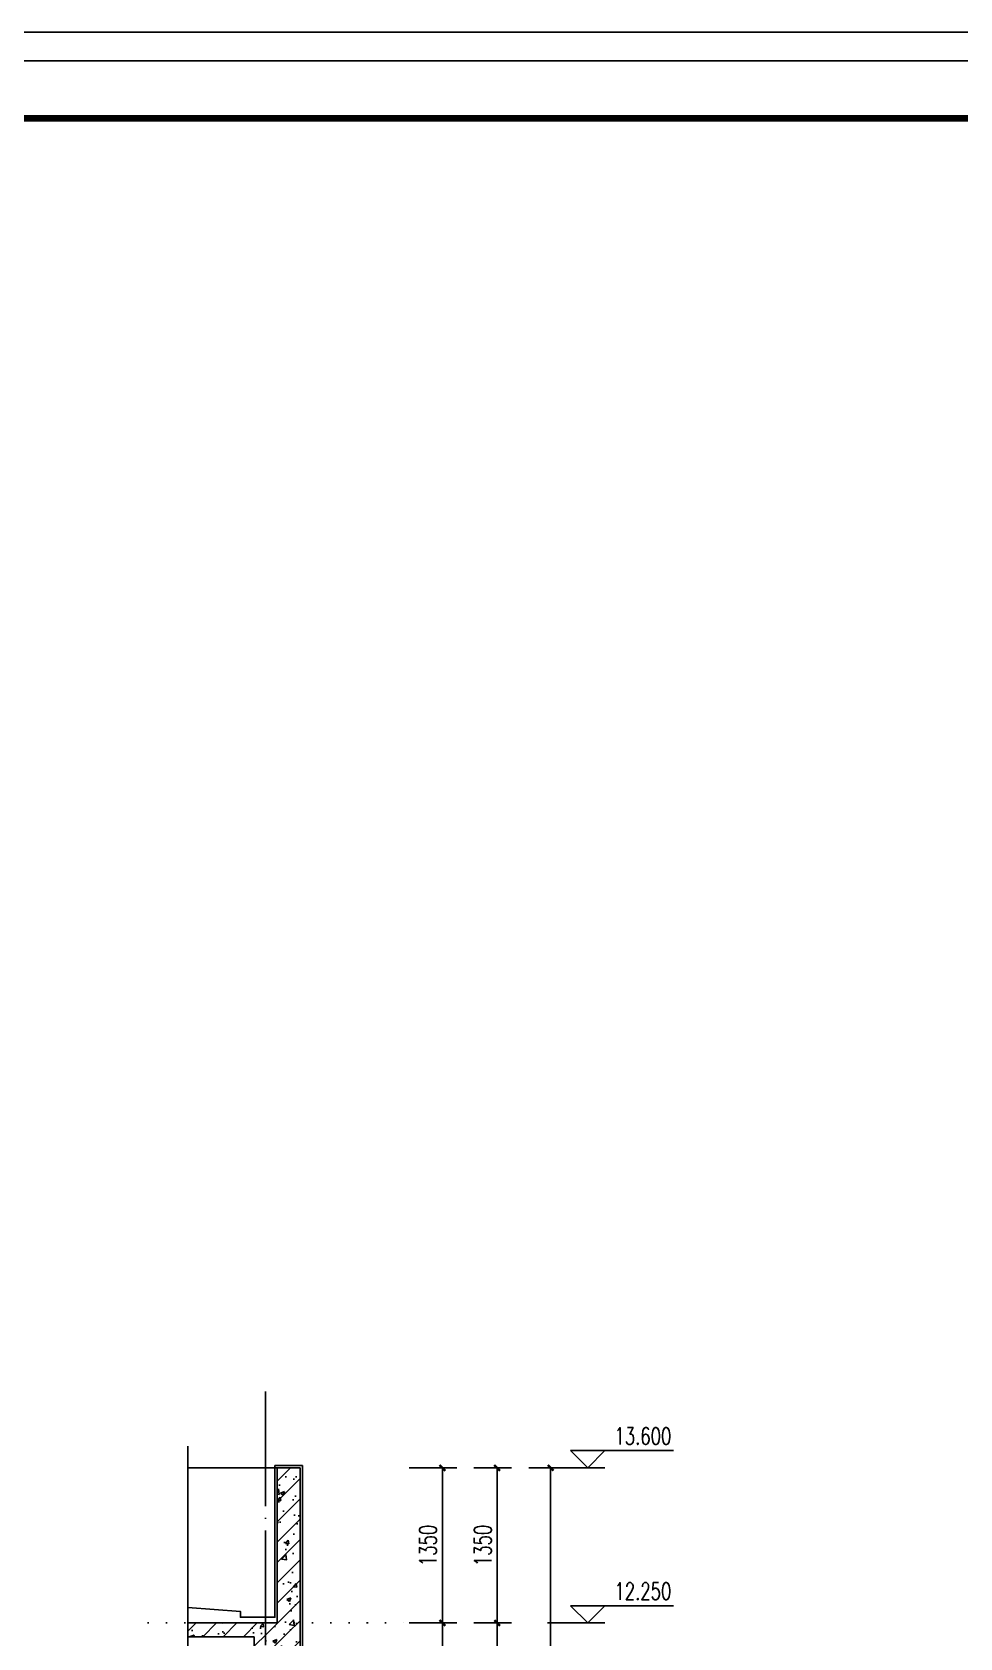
# Model space of a CAD drawing. Header units: millimetres. Extents: x -1048436 to -185795, y -983427 to 400387.
# Drawn here: x -599227 to -591154, y -723794 to -709815 of the extents above; entities that cross this region are included whole.
import ezdxf
from ezdxf.enums import TextEntityAlignment as Align

# ---------------------------------------------------------------- set-up
doc = ezdxf.new("R2010")
doc.units = ezdxf.units.MM
doc.header["$LTSCALE"] = 500
doc.linetypes.add('DOT2', pattern=[3.175, 0, -3.175])
doc.linetypes.add('DOTE', pattern=[2.42, 2, -0.2, 0.02, -0.2])
for name, color, linetype in [('C-SHET-TTLB', 11, 'Continuous'), ('PUB_DIM', 3, 'Continuous'), ('建-填充', 9, 'Continuous'), ('建-墙-完成面', 95, 'Continuous'), ('建-墙-混凝土墙', 6, 'Continuous'), ('建-文字', 4, 'Continuous'), ('建-楼层线', 1, 'DOT2'), ('建-符号', 13, 'Continuous'), ('建-轴线', 16, 'DOTE')]:
    doc.layers.add(name, color=color, linetype=linetype)
doc.styles.add('_TCH_DIM', font='SIMPLEX', dxfattribs={"bigfont": 'GBCBIG'})
doc.styles.add('_TCH_DIM_T3', font='SIMPLEX', dxfattribs={"width": 0.705882, "bigfont": 'GBCBIG'})
doc.styles.add('ECADI', font='hzs.shx', dxfattribs={"width": 0.7, "bigfont": 'hztxt.shx'})
doc.dimstyles.new('_TCH_ARCH&&50', dxfattribs={"dimtxt": 148.75, "dimasz": 50, "dimexe": 125, "dimexo": 150, "dimgap": 50, "dimtad": 1, "dimdec": 0, "dimzin": 0, "dimdsep": 46, "dimtxsty": '_TCH_DIM_T3', "dimblk": 'ARCHTICK', "dimcen": 0.09, "dimclrt": 7, "dimazin": 2, "dimtfac": 1, "dimtdec": 0, "dimtix": 1, "dimtmove": 2, "dimatfit": 3, "dimldrblk": 'ARCHTICK', "dimfxl": 1, "dimtolj": 1, "dimtzin": 0, "dimarcsym": 0})
pattern_1 = [(45, (0, 0), (-88.388348, 88.388348), []), (50, (0, 0), (358.63009, -31.37607), [37.5, -412.5]), (355, (0, 0), (-69.37567, 376.09607), [30, -330]), (100.4514, (29.9, -2.6), (289.25469, 344.71977), [31.8701, -350.57106]), (46.1842, (0, 100), (533.62052, -82.7595), [56.25, -618.75]), (96.6356, (44.47, 93.1), (467.33135, 487.05894), [47.80514, -525.8565]), (351.1842, (0, 100), (467.33097, 487.0593), [45, -495]), (21, (50, 75), (298.45353, -201.309445), [37.5, -412.5]), (326, (50, 75), (121.65767, 362.57502), [30, -330]), (71.4514, (74.87, 58.22), (420.11131, 161.26525), [31.8701, -350.57106]), (37.5, (0, 0), (6.079928, 166.446927), [0, -326, 0, -335, 0, -331.25]), (7.5, (0, 0), (131.53477, 197.205856), [0, -191, 0, -318.5, 0, -126.25]), (327.5, (-111.5, 0), (266.911218, -11.277436), [0, -125, 0, -390, 0, -517.5]), (317.5, (-161.5, 0), (291.593085, 50.05249), [0, -162.5, 0, -259, 0, -367.5])]

# ---------------------------------------------------------------- blocks, each defined once
blk = doc.blocks.new('集团图框A1')
at = {"layer": 'C-SHET-TTLB'}
for points in [[(1095.85, -95.53), (1095.85, -699.53), (244.85, -699.53), (244.85, -95.53)], [(1090.85, -100.53), (1090.85, -694.53), (249.85, -694.53), (249.85, -100.53)]]:
    blk.add_lwpolyline(points, close=True, dxfattribs=at)
at = {"layer": 'C-SHET-TTLB', "const_width": 1.2}
blk.add_lwpolyline([(268.25, -110.53), (1080.85, -110.53), (1080.85, -684.53), (268.25, -684.53)], close=True, dxfattribs=at)
at = {"color": 2, "style": 'ECADI', "width": 0.7}
for tag, p in [('序号1', (1009.72, -381.88)), ('记要1', (1037.92, -381.9)), ('日期1', (1073.26, -381.71)), ('序号2', (1009.72, -387.77)), ('日期2', (1073.26, -387.6)), ('记要2', (1037.92, -387.79)), ('序号3', (1009.72, -393.63)), ('记要3', (1037.92, -393.65)), ('日期3', (1073.26, -393.46)), ('序号4', (1009.72, -399.51)), ('记要4', (1037.92, -399.53)), ('日期4', (1073.26, -399.35)), ('合作设计单位', (1042.53, -542.75)), ('审定人', (1041.84, -561.74)), ('审核人', (1041.84, -571.23)), ('设计总负责人', (1041.84, -580.99)), ('专业负责人', (1041.84, -591.72)), ('校对人', (1041.84, -601.96)), ('设计人', (1041.84, -611.83)), ('建设单位上', (1044.38, -619.93)), ('建设单位中', (1044.38, -623.89)), ('建设单位下', (1044.38, -627.74)), ('项目名称上', (1044.35, -632.3)), ('项目名称中', (1044.35, -636.38)), ('项目名称下', (1044.35, -640.33)), ('子项', (1043.59, -646.93)), ('图名上', (1044.47, -653.59)), ('图名中', (1044.47, -657.5)), ('图名下', (1044.47, -661.62)), ('工程编号', (1027.1, -667.58)), ('阶段', (1063.92, -667.61)), ('比例', (1025.96, -674.19)), ('专业', (1063.72, -673.97)), ('日期', (1026.1, -680.73)), ('图别、图号', (1066.05, -680.84))]:
    blk.add_attdef(tag, text='', height=3.5, dxfattribs=at).set_placement(p, align=Align.MIDDLE)
blk = doc.blocks.new('A1')
blk.add_blockref('集团图框A1', (-609654.51, -640037.88))
blk = doc.blocks.new('_ArchTick')
at = {"color": 0, "linetype": 'ByBlock', "const_width": 0.4}
blk.add_lwpolyline([(-0.5, -0.5), (0.5, 0.5)], dxfattribs=at)
blk = doc.blocks.new('*D954')
at = {"layer": 'Defpoints', "color": 0, "transparency": 16777216}
for p in [(-595056, -722314), (-594715, -722314), (-595056, -736214)]:
    blk.add_point(p, dxfattribs=at)
at = {"layer": 'PUB_DIM', "color": 0, "lineweight": -2, "transparency": 16777216}
for p, q in [((-594906, -722314), (-594590, -722314)), ((-594715, -736214), (-594715, -722314)), ((-594906, -736214), (-594590, -736214))]:
    blk.add_line(p, q, dxfattribs=at)
at = {"layer": 'PUB_DIM', "color": 0, "lineweight": -2, "transparency": 16777216, "xscale": 50, "yscale": 50, "zscale": 50}
for p, rotation in [((-594715, -722314), 90), ((-594715, -736214), 270)]:
    blk.add_blockref('_ArchTick', p, dxfattribs=dict(at, rotation=rotation))
at = {"layer": 'PUB_DIM', "color": 7, "transparency": 16777216, "insert": (-594839, -729264), "char_height": 148.8, "attachment_point": 5, "rotation": 90, "style": '_TCH_DIM_T3'}
blk.add_mtext('\\A1;13900', dxfattribs=at)
blk = doc.blocks.new('*D955')
at = {"layer": 'Defpoints', "color": 0, "transparency": 16777216}
for p in [(-595532, -722314), (-595181, -722314), (-595532, -723664)]:
    blk.add_point(p, dxfattribs=at)
at = {"layer": 'PUB_DIM', "color": 0, "lineweight": -2, "transparency": 16777216}
for p, q in [((-595382, -722314), (-595056, -722314)), ((-595181, -723664), (-595181, -722314)), ((-595382, -723664), (-595056, -723664))]:
    blk.add_line(p, q, dxfattribs=at)
at = {"layer": 'PUB_DIM', "color": 0, "lineweight": -2, "transparency": 16777216, "xscale": 50, "yscale": 50, "zscale": 50}
for p, rotation in [((-595181, -722314), 90), ((-595181, -723664), 270)]:
    blk.add_blockref('_ArchTick', p, dxfattribs=dict(at, rotation=rotation))
at = {"layer": 'PUB_DIM', "color": 7, "transparency": 16777216, "insert": (-595305, -722989), "char_height": 148.8, "attachment_point": 5, "rotation": 90, "style": '_TCH_DIM_T3'}
blk.add_mtext('\\A1;1350', dxfattribs=at)
blk = doc.blocks.new('*D956')
at = {"layer": 'Defpoints', "color": 0, "transparency": 16777216}
for p in [(-595532, -723664), (-595181, -723664), (-595532, -727714)]:
    blk.add_point(p, dxfattribs=at)
at = {"layer": 'PUB_DIM', "color": 0, "lineweight": -2, "transparency": 16777216}
for p, q in [((-595382, -723664), (-595056, -723664)), ((-595181, -727714), (-595181, -723664)), ((-595382, -727714), (-595056, -727714))]:
    blk.add_line(p, q, dxfattribs=at)
at = {"layer": 'PUB_DIM', "color": 0, "lineweight": -2, "transparency": 16777216, "xscale": 50, "yscale": 50, "zscale": 50}
for p, rotation in [((-595181, -723664), 90), ((-595181, -727714), 270)]:
    blk.add_blockref('_ArchTick', p, dxfattribs=dict(at, rotation=rotation))
at = {"layer": 'PUB_DIM', "color": 7, "transparency": 16777216, "insert": (-595305, -725689), "char_height": 148.8, "attachment_point": 5, "rotation": 90, "style": '_TCH_DIM_T3'}
blk.add_mtext('\\A1;4050', dxfattribs=at)
blk = doc.blocks.new('*D1032')
at = {"layer": 'Defpoints', "color": 0, "transparency": 16777216}
for p in [(-596095, -722314), (-595657, -722314), (-596095, -723664)]:
    blk.add_point(p, dxfattribs=at)
at = {"layer": 'PUB_DIM', "color": 0, "lineweight": -2, "transparency": 16777216}
for p, q in [((-595945, -722314), (-595532, -722314)), ((-595657, -723664), (-595657, -722314)), ((-595945, -723664), (-595532, -723664))]:
    blk.add_line(p, q, dxfattribs=at)
at = {"layer": 'PUB_DIM', "color": 0, "lineweight": -2, "transparency": 16777216, "xscale": 50, "yscale": 50, "zscale": 50}
for p, rotation in [((-595657, -722314), 90), ((-595657, -723664), 270)]:
    blk.add_blockref('_ArchTick', p, dxfattribs=dict(at, rotation=rotation))
at = {"layer": 'PUB_DIM', "color": 7, "transparency": 16777216, "insert": (-595782, -722989), "char_height": 148.8, "attachment_point": 5, "rotation": 90, "style": '_TCH_DIM_T3'}
blk.add_mtext('\\A1;1350', dxfattribs=at)
blk = doc.blocks.new('*D1033')
at = {"layer": 'Defpoints', "color": 0, "transparency": 16777216}
for p in [(-596095, -723664), (-595657, -723664), (-596095, -726514)]:
    blk.add_point(p, dxfattribs=at)
at = {"layer": 'PUB_DIM', "color": 0, "lineweight": -2, "transparency": 16777216}
for p, q in [((-595945, -723664), (-595532, -723664)), ((-595657, -726514), (-595657, -723664)), ((-595945, -726514), (-595532, -726514))]:
    blk.add_line(p, q, dxfattribs=at)
at = {"layer": 'PUB_DIM', "color": 0, "lineweight": -2, "transparency": 16777216, "xscale": 50, "yscale": 50, "zscale": 50}
for p, rotation in [((-595657, -723664), 90), ((-595657, -726514), 270)]:
    blk.add_blockref('_ArchTick', p, dxfattribs=dict(at, rotation=rotation))
at = {"layer": 'PUB_DIM', "color": 7, "transparency": 16777216, "insert": (-595782, -725089), "char_height": 148.8, "attachment_point": 5, "rotation": 90, "style": '_TCH_DIM_T3'}
blk.add_mtext('\\A1;2850', dxfattribs=at)

msp = doc.modelspace()

# ---------------------------------------------------------------- hatches: boundary and pattern name
at = {"layer": '建-填充'}
h = msp.add_hatch(dxfattribs=at)
h.set_pattern_fill('钢筋混凝土', color=256, scale=50, style=0)
h.set_pattern_definition(pattern_1)
h.paths.add_polyline_path([(-597095, -722313.6), (-597095, -723736.9), (-596895, -723763.6), (-596895, -722313.6)])
h = msp.add_hatch(dxfattribs=at)
h.set_pattern_fill('钢筋混凝土', color=256, scale=50, style=0)
h.set_pattern_definition(pattern_1)
h.paths.add_polyline_path([(-597095, -723736.9), (-597095, -723663.6), (-597870.7, -723663.6), (-597870.7, -723783.6), (-597295, -723783.6)])
h = msp.add_hatch(dxfattribs=at)
h.set_pattern_fill('钢筋混凝土', color=256, scale=50, style=0)
h.set_pattern_definition(pattern_1)
h.paths.add_polyline_path([(-596895, -724713.6), (-596895, -723763.6), (-597095, -723736.9), (-597295, -723783.6), (-597295, -724713.6)])

# ---------------------------------------------------------------- linework, layer by layer
msp.add_line((-597870.7, -722313.6), (-597095, -722313.6))
at = {"layer": '建-墙-完成面'}
msp.add_lwpolyline([(-596970, -726533.6), (-596875, -726533.6), (-596875, -722293.6), (-597115, -722293.6), (-597115, -723613.6), (-597415, -723613.6), (-597415, -723563.6), (-597870.7, -723529.9)], dxfattribs=at)
at = {"layer": '建-墙-混凝土墙'}
for p, q in [((-597095, -722313.6), (-597095, -723663.6)), ((-596895, -722313.6), (-597095, -722313.6)), ((-596895, -722313.6), (-596895, -723763.6)), ((-597095, -723663.6), (-597870.7, -723663.6)), ((-597870.7, -723783.6), (-597870.7, -723663.6)), ((-597295, -723783.6), (-597870.7, -723783.6)), ((-597295, -724713.6), (-597295, -723783.6)), ((-596895, -724713.6), (-596895, -723763.6))]:
    msp.add_line(p, q, dxfattribs=at)
at = {"layer": '建-楼层线', "ltscale": 0.1}
msp.add_line((-598216.3, -723663.6), (-595945.5, -723663.6), dxfattribs=at)
at = {"layer": '建-符号'}
for p, q in [((-594392.1, -722313.6), (-594542.1, -722163.6)), ((-594542.1, -722163.6), (-593645.1, -722163.6)), ((-594392.1, -722313.6), (-594242.1, -722163.6)), ((-594742.1, -722313.6), (-594242.1, -722313.6)), ((-594392.1, -723663.6), (-594542.1, -723513.6)), ((-594542.1, -723513.6), (-593645.1, -723513.6)), ((-594392.1, -723663.6), (-594242.1, -723513.6)), ((-594742.1, -723663.6), (-594242.1, -723663.6))]:
    msp.add_line(p, q, dxfattribs=at)
msp.add_lwpolyline([(-597870.7, -722123.8), (-597870.7, -729613.7), (-597765.7, -729651.9), (-597975.7, -729689), (-597870.7, -729726.2), (-597870.7, -737216.2)], dxfattribs=at)
at = {"layer": '建-轴线'}
msp.add_line((-597195, -721647.8), (-597195, -737042.6), dxfattribs=at)

# ---------------------------------------------------------------- block references
at = {"xscale": 50, "yscale": 50, "zscale": 50}
msp.add_blockref('A1', (29849980.9, 31296855.7), dxfattribs=at)

# ---------------------------------------------------------------- texts
at = {"layer": '建-文字', "style": '_TCH_DIM', "width": 0.705882}
for s, p in [('13.600', (-594160.1, -722111.1)), ('12.250', (-594160.1, -723461.1))]:
    msp.add_text(s, height=148.75, dxfattribs=at).set_placement(p)

# ---------------------------------------------------------------- dimensions: what is measured, and where the dimension line sits
at = {"layer": 'PUB_DIM'}
for p1, p2, distance, picture, middle in [((-596095.5, -723663.6), (-596095.5, -722313.6), -438.2, '*D1032', (-595781.6, -722988.6)), ((-595532.3, -723663.6), (-595532.3, -722313.6), -351.4, '*D955', (-595305.2, -722988.6)), ((-595055.8, -736213.6), (-595055.8, -722313.6), -341, '*D954', (-594839.2, -729263.6)), ((-596095.5, -726513.6), (-596095.5, -723663.6), -438.2, '*D1033', (-595781.6, -725088.6)), ((-595532.3, -727713.6), (-595532.3, -723663.6), -351.4, '*D956', (-595305.2, -725688.6))]:
    dim = msp.add_aligned_dim(p1=p1, p2=p2, distance=distance, dimstyle='_TCH_ARCH&&50', dxfattribs=at)
    dim.commit()
    dim.dimension.update_dxf_attribs({"geometry": picture, "text_midpoint": middle})

doc.saveas('drawing.dxf')
